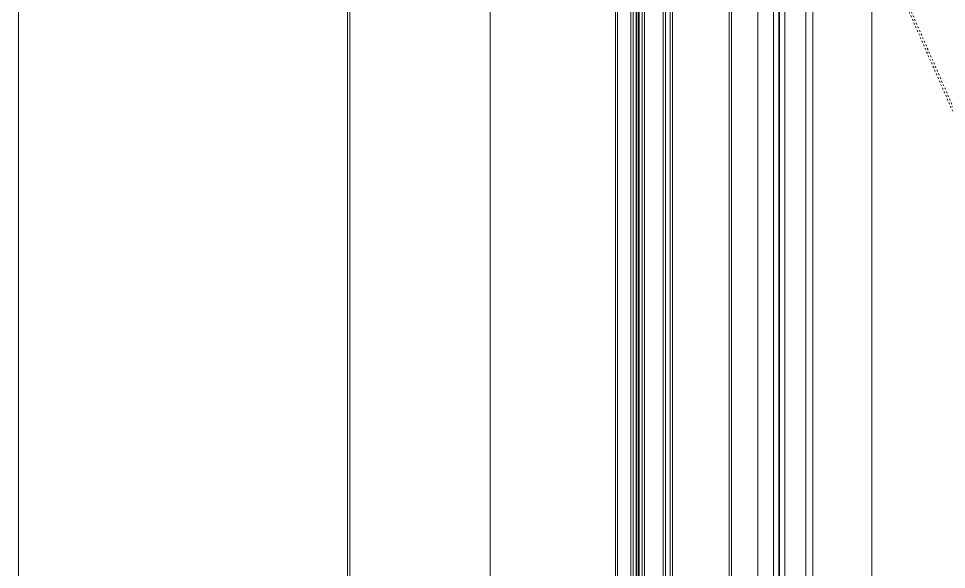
# Model space of a CAD drawing. Extents: x -1133 to 23780, y -1311 to 8245.
# Drawn here: x 7073.5 to 7126.4, y 1762.2 to 1793.6 of the extents above; entities that cross this region are included whole.
import ezdxf

# ---------------------------------------------------------------- set-up
doc = ezdxf.new("R2010")
doc.units = 0
doc.header["$MEASUREMENT"] = 0
doc.linetypes.add('DOT2', pattern=[0.125, 0, -0.125])
doc.layers.get('0').update_dxf_attribs({"color": 9, "lineweight": 9})
for name, color, linetype, lineweight in [('06D', 9, 'Continuous', 9), ('10', 9, 'Continuous', 9), ('20', 9, 'DOT2', 9), ('cam s', 8, 'Continuous', 9)]:
    doc.layers.add(name, color=color, linetype=linetype, lineweight=lineweight)

# ---------------------------------------------------------------- blocks, each defined once
blk = doc.blocks.new('fsdfsfsfsfd')
at = {"layer": '06D'}
for p, q in [((52607.25, -74585.327), (52607.25, -74485.445)), ((52613.74, -74585.314), (52613.74, -74488.072))]:
    blk.add_line(p, q, dxfattribs=at)
at = {"layer": '06D', "elevation": 0}
blk.add_lwpolyline([(52628.999, -74473.859), (52628.999, -74596.731)], dxfattribs=at)
at = {"layer": '20', "elevation": 0}
blk.add_lwpolyline([(52607.49, -74590.872), (52562.943, -74489.432)], dxfattribs=at)
at = {"layer": 'cam s', "lineweight": 20}
for p, q in [((52610.612, -74486.423), (52610.612, -74584.204)), ((52611.012, -74486.423), (52611.012, -74584.204)), ((52612.212, -74486.423), (52612.212, -74583.514)), ((52612.512, -74486.423), (52612.512, -74583.514)), ((52612.55, -74486.423), (52612.55, -74583.514)), ((52612.85, -74486.423), (52612.85, -74583.514))]:
    blk.add_line(p, q, dxfattribs=at)

msp = doc.modelspace()

# ---------------------------------------------------------------- linework, layer by layer
at = {"layer": '10'}
msp.add_line((7073.5, 861.676), (7073.5, 2859), dxfattribs=at)

# ---------------------------------------------------------------- block references
at = {"rotation": 180}
for p in [(59721.25, -72772.977), (59721.379, -72772.977), (59729.379, -72772.977)]:
    msp.add_blockref('fsdfsfsfsfd', p, dxfattribs=at)

doc.saveas('drawing.dxf')
